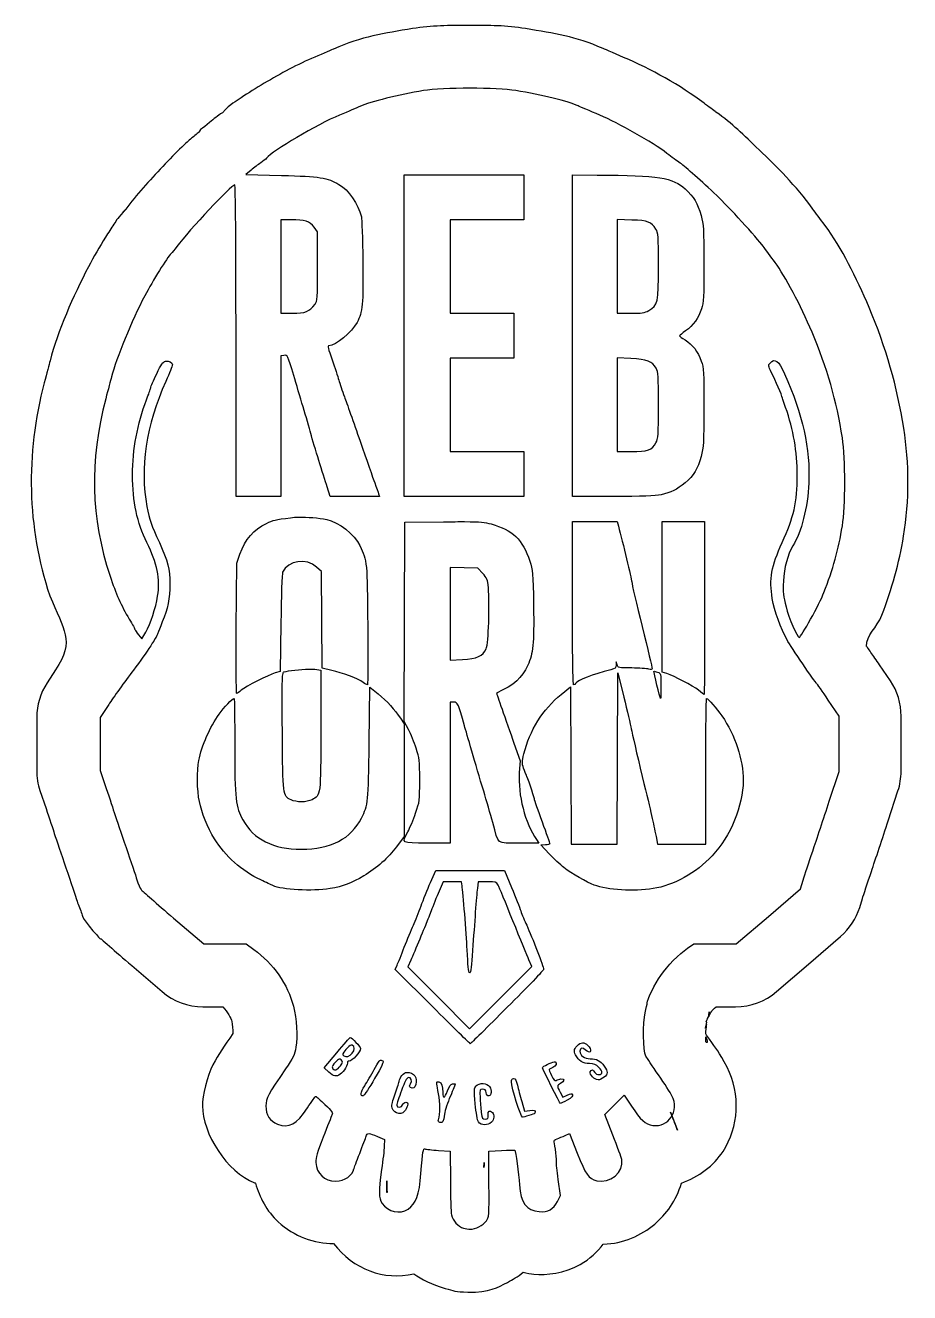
# Model space of a CAD drawing. Extents: x 17 to 183, y 228 to 282.
# Drawn here: x 148.4 to 183.3, y 228.4 to 278.4 of the extents above; entities that cross this region are included whole.
import ezdxf

# ---------------------------------------------------------------- set-up
doc = ezdxf.new("R2010")
doc.units = 0
doc.layers.add('Layer_1', color=7, linetype='CONTINUOUS')

msp = doc.modelspace()

# ---------------------------------------------------------------- linework, layer by layer
at = {"layer": 'Layer_1', "color": 7}
for points in [[(165.951628, 278.425699), (165.951075, 278.425699), (165.951075, 278.425699)], [(165.980291, 275.946884), (165.980291, 275.946884)], [(155.698472, 274.594201), (155.518776, 274.440412)], [(157.338889, 272.710699), (157.137145, 272.538168), (158.543845, 272.503442)], [(163.38572, 272.523285), (165.747677, 272.523285), (168.109084, 272.523285), (168.109084, 271.637482), (168.109084, 270.752231), (166.657734, 270.752231), (165.206384, 270.752231), (165.206384, 268.906762), (165.206384, 267.061844), (166.460952, 267.061844), (167.715517, 267.061844), (167.715517, 266.176592), (167.715517, 265.29079), (166.460952, 265.29079), (165.206384, 265.29079), (165.206384, 263.445872), (165.206384, 261.600954), (166.657734, 261.600954), (168.109084, 261.600954), (168.109084, 260.715152), (168.109084, 259.829349), (165.747677, 259.829349), (163.38572, 259.829349), (163.38572, 266.176592), (163.38572, 272.523285), (163.38572, 272.523285)], [(170.027865, 272.523285), (170.999658, 272.518876)], [(171.614812, 259.830453), (170.027865, 259.829349), (170.027865, 266.176592), (170.027865, 272.523285), (170.027865, 272.523285)], [(158.515183, 270.752231), (158.515183, 268.906762), (158.515183, 267.061844), (158.974897, 267.061844)], [(158.920877, 270.75168), (158.515183, 270.752231), (158.515183, 270.752231)], [(171.79892, 270.762153), (171.79892, 268.912274), (171.79892, 267.061844), (172.321471, 267.061844)], [(172.377145, 270.743963), (171.79892, 270.762153), (171.79892, 270.762153)], [(159.966533, 268.922747), (159.966533, 270.2848), (159.825972, 270.468355)], [(158.635347, 265.400481), (158.515183, 265.377881), (158.515183, 262.603616), (158.515183, 259.829349), (157.62938, 259.829349), (156.744128, 259.829349), (156.744128, 265.97981)], [(171.79892, 265.30457), (171.79892, 263.452487), (171.79892, 261.600954), (172.345175, 261.600954)], [(172.338007, 265.279216), (171.79892, 265.30457), (171.79892, 265.30457)], [(162.374241, 259.940144), (162.408416, 259.829349), (161.432765, 259.829349), (160.456564, 259.829349), (160.339154, 260.21079)], [(159.219635, 259.015756), (159.219635, 259.015756)], [(163.552739, 250.630118), (163.38517, 250.951476), (163.397847, 254.886049), (163.410525, 258.820625), (164.93188, 258.833853)], [(165.769727, 258.838264), (165.769727, 258.838264)], [(170.027865, 258.84543), (170.911464, 258.84543), (171.795612, 258.84543), (171.844118, 258.660772)], [(170.027865, 255.623025), (170.027865, 258.84543), (170.027865, 258.84543)], [(173.570525, 258.84543), (174.406718, 258.84543), (175.243465, 258.84543), (175.243465, 255.426242)], [(173.750221, 252.840491), (173.570525, 252.90002), (173.570525, 255.872726), (173.570525, 258.84543), (173.570525, 258.84543)], [(156.755702, 254.626427), (156.77224, 257.197297), (156.89902, 257.553933)], [(160.521605, 252.965617), (160.141818, 253.04885), (160.128037, 254.961016), (160.114257, 256.872631), (159.926294, 257.044609)], [(165.206384, 257.033585), (165.206384, 255.202449), (165.206384, 253.371312), (165.692006, 253.394463)], [(166.484102, 256.798215), (166.296137, 257.000512), (165.750985, 257.017047), (165.206384, 257.033585), (165.206384, 257.033585)], [(158.515183, 254.837544), (158.490378, 252.920967), (158.293593, 252.864192)], [(152.893889, 254.375075), (153.029488, 254.213017), (153.178868, 254.475396)], [(171.793408, 253.189961), (171.759784, 253.310676), (171.754823, 253.177284)], [(182.580139, 252.558269), (182.154048, 253.187204), (182.153498, 253.187204)], [(149.618567, 252.98546), (149.283428, 252.476137)], [(159.60769, 253.019084), (159.60769, 253.019084)], [(159.855738, 253.013573), (160.089452, 252.981602), (160.089452, 250.636731)], [(169.585239, 252.018629), (169.954002, 252.316836), (169.96668, 249.209635), (169.979357, 246.102436), (170.888863, 246.102436), (171.798369, 246.102436), (171.811047, 249.485242), (171.823724, 252.8675), (171.823724, 252.8675)], [(171.823724, 252.8675), (172.057991, 251.908385)], [(173.247513, 252.929786), (173.247513, 252.929786)], [(162.003272, 250.102603), (162.033037, 252.306363), (162.033037, 252.306363)], [(162.033037, 252.306363), (162.353295, 252.04233)], [(173.520916, 252.352114), (173.521466, 252.352114)], [(165.346944, 251.711602), (165.206384, 251.711602), (165.206384, 248.931824), (165.206384, 246.152045), (164.296327, 246.152045)], [(180.169123, 247.800177), (180.554974, 248.980882), (180.556075, 250.07339), (180.557178, 251.166451), (180.130537, 251.795386)], [(151.716492, 251.620651), (151.380802, 251.11188), (151.380802, 250.062917), (151.380802, 249.013953), (151.618927, 248.308398)], [(183.005676, 248.978675), (183.00678, 250.071736), (183.007881, 251.164797)], [(148.873876, 251.11188), (148.873876, 250.062917), (148.873876, 249.013953)], [(163.237994, 251.081011), (163.38572, 250.85832), (163.38572, 248.630859), (163.38572, 246.403951), (163.083105, 246.002114)], [(167.718272, 250.099848), (167.963562, 249.398701), (167.931042, 248.938989)], [(173.327438, 246.410013), (173.38697, 246.102436), (174.33947, 246.102436), (175.29252, 246.102436), (175.29252, 248.980882)], [(149.003964, 248.22241), (149.241535, 247.516855)], [(182.496906, 247.030682), (182.882757, 248.211384)], [(168.610689, 246.287091), (168.706049, 246.151492), (167.923326, 246.151492)], [(169.107886, 245.729812), (168.785424, 246.078182), (168.96402, 246.093063)], [(164.421453, 244.5899), (164.634774, 245.069457), (164.634774, 245.069457)], [(164.634774, 245.069457), (165.990764, 245.068354), (167.346754, 245.067253), (167.624015, 244.391464)], [(165.670507, 244.466427), (165.644601, 244.626281), (165.283004, 244.626281), (164.920854, 244.626281), (164.688243, 244.07286)], [(166.302202, 244.626831), (166.273536, 244.368313)], [(166.663246, 244.626831), (166.302202, 244.626831), (166.302202, 244.626831)], [(174.573737, 241.998637), (174.823436, 242.166757), (175.660733, 242.166757), (176.49803, 242.166757), (177.763619, 243.253755), (179.02866, 244.340751), (179.137248, 244.692978)], [(181.369671, 243.611492), (181.478259, 243.962618), (181.478259, 243.963169)], [(154.27303, 243.192569), (155.467513, 242.166757), (156.308668, 242.166757), (157.149823, 242.166757), (157.450784, 241.949578)], [(178.08553, 240.286564), (179.350568, 241.37356), (179.351119, 241.37411), (180.61616, 242.461106)], [(152.629856, 241.312374), (153.824342, 240.286564)], [(164.501381, 239.697865), (163.034596, 241.165201), (163.106806, 241.333871)], [(163.648099, 241.530656), (163.526831, 241.263868), (164.747773, 240.042374), (165.968164, 238.820882), (167.196824, 240.048989), (168.425481, 241.277647), (168.311381, 241.537271)], [(155.439401, 239.687942), (156.228742, 239.687942)], [(175.699318, 239.687942), (176.470468, 239.687942)], [(161.249761, 238.476371), (161.249761, 238.476371)], [(161.288346, 238.169897), (161.288346, 238.169897)], [(170.477104, 238.259743), (170.477104, 238.259743)], [(175.29142, 238.498971), (175.29142, 238.498971)], [(160.403647, 237.113215), (160.227258, 237.274722), (160.728313, 237.875548)], [(160.8132, 237.624192), (160.8132, 237.624192)], [(162.471255, 237.580095), (162.471255, 237.580095)], [(169.305221, 237.517258), (169.305221, 237.517258)], [(163.485491, 237.098884), (163.485491, 237.098884)], [(164.695409, 236.732325), (164.695409, 236.732325)], [(166.499534, 236.660118), (166.499534, 236.660118)], [(167.706147, 236.853043), (167.706147, 236.853043)], [(169.546103, 236.314506), (169.654691, 236.12599), (169.819506, 236.204812)], [(171.626389, 234.616762), (171.301723, 235.441381), (171.688675, 235.819514), (172.075077, 236.1982), (172.362261, 235.761636)], [(168.025298, 235.951806), (168.133889, 235.567058), (168.342798, 235.597924)], [(173.905113, 235.525165), (174.182374, 234.820159), (174.175208, 234.812994)], [(173.905113, 235.525165), (173.905113, 235.525165)], [(169.737374, 234.606842), (169.913763, 234.682909), (170.220239, 233.904591)], [(162.327937, 234.567153), (162.60079, 234.446438), (162.594174, 234.186263)], [(164.740607, 234.01759), (165.206384, 233.984519), (165.207487, 232.82366)], [(166.733251, 232.687508), (166.72884, 233.984519), (167.229344, 234.01704)], [(166.545285, 233.537482), (166.545285, 233.537482)], [(162.700561, 232.35623), (162.700561, 232.821453), (162.700561, 232.821453)], [(169.433105, 232.003452), (169.551615, 232.23937), (169.468933, 232.870512)]]:
    msp.add_lwpolyline(points, dxfattribs=at)
for points in [[(163.718655, 278.300022), (162.595298, 278.115473), (161.703583, 277.988445), (160.598225, 277.493594)], [(165.951075, 278.425699), (165.155265, 278.42544), (164.470413, 278.423519), (163.718655, 278.300022)], [(168.177986, 278.298368), (167.410923, 278.429212), (166.747819, 278.425938), (165.951628, 278.425699)], [(171.241641, 277.511232), (170.132011, 278.012473), (169.328575, 278.102099), (168.177986, 278.298368)], [(159.852431, 277.176645), (159.184461, 276.897296), (158.505381, 276.525064), (157.856479, 276.141463)], [(160.598225, 277.493594), (160.58276, 277.486671), (160.175059, 277.31157), (159.852431, 277.176645)], [(172.050273, 277.165621), (171.66362, 277.329594), (171.184635, 277.536983), (171.241641, 277.511232)], [(175.225826, 275.354327), (174.286717, 276.062523), (173.125742, 276.709534), (172.050273, 277.165621)], [(157.856479, 276.141463), (157.532028, 275.949662), (157.228001, 275.760407), (156.950283, 275.570404)], [(164.148603, 275.853728), (163.181908, 275.694916), (162.046813, 275.413215), (161.63947, 275.230855)], [(165.980291, 275.946884), (165.254274, 275.946665), (164.524571, 275.915494), (164.148603, 275.853728)], [(167.78938, 275.854831), (167.428587, 275.916372), (166.70631, 275.947103), (165.980291, 275.946884)], [(170.249452, 275.251801), (169.878615, 275.419316), (168.818552, 275.679274), (167.78938, 275.854831)], [(156.950283, 275.570404), (156.715147, 275.409532), (156.55894, 275.366794), (156.205039, 274.979501)], [(161.63947, 275.230855), (161.531229, 275.182397), (161.16985, 275.028894), (160.836901, 274.889653)], [(171.110453, 274.882487), (170.718076, 275.048886), (170.330633, 275.21513), (170.249452, 275.251801)], [(175.696011, 275.007613), (175.627146, 275.056849), (175.381714, 275.236771), (175.225826, 275.354327)], [(156.205039, 274.979501), (156.019788, 274.850395), (155.871099, 274.741966), (155.698472, 274.594201)], [(160.836901, 274.889653), (159.927513, 274.509343), (158.199088, 273.487095), (157.949084, 273.181988)], [(173.761245, 273.374913), (173.189677, 273.805942), (171.843226, 274.571732), (171.110453, 274.882487)], [(177.404779, 273.511615), (176.767199, 274.11549), (176.347628, 274.541722), (175.696011, 275.007613)], [(155.264666, 274.203941), (155.242455, 274.183641), (155.202151, 274.147934), (155.124105, 274.076059)], [(155.518776, 274.440412), (155.356831, 274.354953), (155.309333, 274.266414), (155.264666, 274.203941)], [(154.949923, 273.942665), (154.814072, 273.827494), (154.712585, 273.730655), (154.598799, 273.620204)], [(155.124105, 274.076059), (155.063673, 274.03015), (154.991915, 273.978265), (154.949923, 273.942665)], [(154.598799, 273.620204), (154.371221, 273.399303), (154.118798, 273.138912), (153.853004, 272.85622)], [(157.949084, 273.181988), (157.922025, 273.148963), (157.819245, 273.068528), (157.720329, 273.002843)], [(174.282145, 272.990716), (174.168602, 273.071897), (173.933996, 273.244639), (173.761245, 273.374913)], [(179.525854, 271.177218), (178.847784, 272.101265), (178.087692, 272.8648), (177.404779, 273.511615)], [(153.853004, 272.85622), (153.321419, 272.290835), (152.804447, 271.730347), (152.392284, 271.177218)], [(157.720329, 273.002843), (157.621413, 272.937157), (157.449726, 272.80557), (157.338889, 272.710699)], [(175.728534, 271.711345), (175.133025, 272.275374), (174.502391, 272.833246), (174.282145, 272.990716)], [(158.543845, 272.503442), (160.056505, 272.46574), (160.341423, 272.421104), (160.807135, 272.152318)], [(160.807135, 272.152318), (161.184884, 271.934301), (161.575394, 271.37298), (161.695144, 270.875152)], [(170.999658, 272.518876), (173.453702, 272.507889), (173.988058, 272.423529), (174.484439, 271.969865)], [(156.696173, 272.129718), (156.568659, 272.129718), (154.895144, 270.349754), (154.408076, 269.696102)], [(156.744128, 265.97981), (156.744128, 269.908985), (156.72658, 272.129718), (156.696173, 272.129718)], [(174.484439, 271.969865), (174.822127, 271.661238), (174.96884, 271.413408), (175.106762, 270.918698)], [(177.555813, 269.710434), (177.314908, 270.038729), (176.165067, 271.297888), (175.728534, 271.711345)], [(152.40055, 271.172808), (152.046773, 270.819032), (152.036503, 270.743075), (151.925404, 270.581354)], [(152.392284, 271.177218), (152.367646, 271.144137), (152.152584, 270.924829), (152.40055, 271.172808)], [(179.993838, 270.54332), (179.829437, 270.765462), (179.614209, 271.056811), (179.525854, 271.177218)], [(159.825972, 270.468355), (159.654172, 270.692934), (159.467161, 270.751341), (158.920877, 270.75168)], [(161.695144, 270.875152), (161.714671, 270.793971), (161.739512, 270.007809), (161.750265, 269.128351)], [(173.32358, 270.38457), (173.143489, 270.675966), (173.018202, 270.723428), (172.377145, 270.743963)], [(175.106762, 270.918698), (175.207202, 270.558464), (175.215313, 270.422604), (175.217006, 269.030234)], [(151.925404, 270.581354), (151.814299, 270.419633), (151.703992, 270.248124), (151.589161, 270.063763)], [(173.422798, 268.935977), (173.422798, 270.141515), (173.416519, 270.234196), (173.32358, 270.38457)], [(181.743395, 267.285088), (181.230786, 268.493179), (180.677862, 269.619047), (179.993838, 270.54332)], [(151.589161, 270.063763), (151.3595, 269.695042), (151.121387, 269.289235), (150.918333, 268.901801)], [(154.408076, 269.696102), (154.328139, 269.588822), (154.226122, 269.464539), (154.181528, 269.419944)], [(178.029306, 269.068268), (177.863438, 269.292393), (177.650524, 269.581365), (177.555813, 269.710434)], [(154.181528, 269.419944), (154.022812, 269.261228), (153.459225, 268.356268), (153.141937, 267.750864)], [(150.918333, 268.901801), (150.303834, 267.7293), (149.712104, 266.368133), (149.400839, 265.182752)], [(159.863454, 267.422341), (159.96206, 267.555465), (159.966533, 267.618217), (159.966533, 268.922747)], [(161.750265, 269.128351), (161.771508, 267.39203), (161.745586, 267.118641), (161.523714, 266.700797)], [(173.039704, 267.172089), (173.403014, 267.376274), (173.422798, 267.466729), (173.422798, 268.935977)], [(175.217006, 269.030234), (175.218663, 267.686447), (175.209019, 267.498727), (175.124951, 267.234375)], [(179.490026, 266.316049), (179.040993, 267.374309), (178.426793, 268.531172), (178.029306, 269.068268)], [(153.141937, 267.750864), (152.630497, 266.77501), (152.02119, 265.293248), (151.826736, 264.552714)], [(158.974897, 267.061844), (159.478918, 267.061844), (159.646964, 267.130071), (159.863454, 267.422341)], [(172.321471, 267.061844), (172.771316, 267.061844), (172.870625, 267.077062), (173.039704, 267.172089)], [(175.124951, 267.234375), (175.009802, 266.872295), (174.800627, 266.583808), (174.495466, 266.366211)], [(183.109856, 262.522034), (182.855322, 264.163408), (182.406341, 265.722686), (181.743395, 267.285088)], [(161.523714, 266.700797), (161.322712, 266.322247), (160.669997, 265.782474), (160.413017, 265.782474)], [(174.261749, 266.168876), (174.260482, 266.15115), (174.356959, 266.07944), (174.476173, 266.009576)], [(174.495466, 266.366211), (174.368198, 266.275463), (174.262878, 266.1866), (174.261749, 266.168876)], [(180.688369, 262.141698), (180.46391, 263.589134), (180.081044, 264.923164), (179.490026, 266.316049)], [(160.413017, 265.782474), (160.354538, 265.782474), (160.380276, 265.667147), (160.535386, 265.229053)], [(174.476173, 266.009576), (174.763735, 265.841052), (174.985587, 265.551123), (175.113377, 265.177791)], [(149.400839, 265.182752), (149.369252, 265.062463), (149.267333, 264.673722), (149.174841, 264.321754)], [(153.613225, 264.675082), (153.78995, 265.048152), (153.857909, 265.145437), (153.960491, 265.171175)], [(153.960491, 265.171175), (154.093802, 265.204633), (154.234444, 265.128165), (154.234444, 265.022348)], [(159.02671, 264.601769), (158.787442, 265.408335), (158.778225, 265.4278), (158.635347, 265.400481)], [(160.535386, 265.229053), (160.643172, 264.924626), (160.762414, 264.564192), (160.800519, 264.428138)], [(173.3324, 264.895568), (173.189556, 265.161918), (172.961822, 265.249647), (172.338007, 265.279216)], [(175.113377, 265.177791), (175.211263, 264.89186), (175.217582, 264.775322), (175.216453, 263.347204)], [(177.830869, 265.098966), (178.019882, 265.307825), (178.177074, 265.191699), (178.406888, 264.674532)], [(153.376201, 264.122215), (153.385526, 264.170627), (153.492242, 264.419682), (153.613225, 264.675082)], [(154.234444, 265.022348), (154.234444, 264.989715), (154.116467, 264.699478), (153.972065, 264.376875)], [(173.422798, 263.432091), (173.422798, 264.59527), (173.413835, 264.743727), (173.3324, 264.895568)], [(177.891502, 264.717526), (177.753459, 264.991281), (177.750388, 265.010038), (177.830869, 265.098966)], [(178.322001, 263.718724), (178.291487, 263.842118), (178.048542, 264.406099), (177.891502, 264.717526)], [(178.406888, 264.674532), (179.119507, 263.070861), (179.420853, 261.707851), (179.361042, 260.359619)], [(149.174841, 264.321754), (148.425687, 261.470963), (148.488047, 258.640734), (149.389262, 255.912966)], [(151.826736, 264.552714), (151.79476, 264.43094), (151.693183, 264.0435), (151.600738, 263.691716)], [(153.972065, 264.376875), (153.196375, 262.643943), (152.937012, 260.926974), (153.22627, 259.43964)], [(159.392716, 263.372009), (159.283936, 263.737323), (159.119025, 264.29058), (159.02671, 264.601769)], [(160.800519, 264.428138), (160.838625, 264.292084), (160.939836, 263.993185), (161.025417, 263.763925)], [(151.600738, 263.691716), (150.953749, 261.229702), (151.007877, 259.000158), (151.771062, 256.690177)], [(152.660175, 260.68704), (152.66046, 261.697491), (152.846936, 262.702055), (153.208081, 263.641553)], [(153.208081, 263.641553), (153.291119, 263.857575), (153.366888, 264.073802), (153.376201, 264.122215)], [(161.025417, 263.763925), (161.110995, 263.534665), (161.387928, 262.749404), (161.641124, 262.018776)], [(178.44437, 263.349408), (178.387437, 263.510732), (178.332415, 263.67667), (178.322001, 263.718724)], [(159.698642, 262.314228), (159.639051, 262.530713), (159.501496, 263.006695), (159.392716, 263.372009)], [(173.326888, 261.949874), (173.41482, 262.122233), (173.422798, 262.245982), (173.422798, 263.432091)], [(175.216453, 263.347204), (175.215381, 261.943312), (175.207272, 261.789264), (175.108966, 261.410784)], [(178.902981, 260.666093), (178.904463, 261.610112), (178.759945, 262.455227), (178.44437, 263.349408)], [(160.014488, 261.256445), (159.900425, 261.62176), (159.758233, 262.097747), (159.698642, 262.314228)], [(180.687266, 258.673452), (180.813778, 259.426881), (180.814559, 261.327944), (180.688369, 262.141698)], [(183.103794, 258.262796), (183.343245, 259.687561), (183.325767, 261.129685), (183.109856, 262.522034)], [(161.641124, 262.018776), (161.894322, 261.28815), (162.155409, 260.546535), (162.221003, 260.370643)], [(172.345175, 261.600954), (172.996897, 261.600954), (173.182376, 261.666605), (173.326888, 261.949874)], [(160.339154, 260.21079), (160.274593, 260.420506), (160.128551, 260.891131), (160.014488, 261.256445)], [(175.108966, 261.410784), (174.983346, 260.927126), (174.818161, 260.654773), (174.480581, 260.372847)], [(153.22627, 258.009236), (152.832805, 258.797754), (152.659915, 259.615055), (152.660175, 260.68704)], [(178.310977, 258.015851), (178.764348, 258.994485), (178.901288, 259.60798), (178.902981, 260.666093)], [(162.221003, 260.370643), (162.286597, 260.194751), (162.355445, 260.001031), (162.374241, 259.940144)], [(174.480581, 260.372847), (174.152433, 260.098798), (173.920331, 259.983592), (173.528081, 259.900455)], [(179.361042, 260.359619), (179.319414, 259.421332), (179.064869, 258.41736), (178.731553, 257.878048)], [(173.528081, 259.900455), (173.2862, 259.849195), (172.788919, 259.831017), (171.614812, 259.830453)], [(153.22627, 259.43964), (153.330317, 258.904631), (153.402163, 258.696605), (153.719059, 258.009236)], [(156.89902, 257.553933), (157.109383, 258.145744), (157.435254, 258.524043), (157.947981, 258.771566)], [(157.947981, 258.771566), (158.216552, 258.901222), (158.284932, 258.917241), (158.902135, 258.99481)], [(158.902135, 258.99481), (158.995638, 259.006561), (159.103351, 259.013436), (159.219635, 259.015756)], [(159.219635, 259.015756), (159.568492, 259.022716), (159.99221, 258.988711), (160.325923, 258.922047)], [(160.325923, 258.922047), (160.791632, 258.829021), (161.428644, 258.327707), (161.634509, 257.891826)], [(164.93188, 258.833853), (165.282022, 258.836853), (165.553517, 258.838662), (165.769727, 258.838264)], [(165.769727, 258.838264), (166.418356, 258.83707), (166.565428, 258.815791), (166.817034, 258.746762)], [(166.817034, 258.746762), (167.663859, 258.514439), (168.063274, 258.132203), (168.344452, 257.283284)], [(171.844118, 258.660772), (172.013186, 258.022949), (172.356571, 256.582775), (172.368876, 256.459218)], [(179.958007, 256.035885), (180.31272, 256.955737), (180.531976, 257.749456), (180.687266, 258.673452)], [(182.242796, 255.14402), (182.646168, 256.190051), (182.923654, 257.190924), (183.103794, 258.262796)], [(153.649053, 255.899735), (153.754506, 256.576473), (153.628993, 257.202168), (153.22627, 258.009236)], [(153.719059, 258.009236), (154.051649, 257.28782), (154.136355, 256.954701), (154.135226, 256.378189)], [(161.634509, 257.891826), (161.921715, 257.283742), (161.925401, 257.242069), (161.945947, 254.725095)], [(177.920165, 255.805478), (177.789902, 256.558354), (177.885101, 257.096566), (178.310977, 258.015851)], [(178.731553, 257.878048), (178.520412, 257.536412), (178.382174, 257.020233), (178.358382, 256.484023)], [(159.926294, 257.044609), (159.52312, 257.413809), (158.806566, 257.308786), (158.584635, 256.847827)], [(168.344452, 257.283284), (168.465274, 256.918521), (168.471393, 256.842933), (168.491628, 255.51223)], [(151.771062, 256.690177), (152.001037, 255.994099), (152.204784, 255.537531), (152.529534, 254.991332)], [(158.584635, 256.847827), (158.559909, 256.796474), (158.528701, 255.891726), (158.515183, 254.837544)], [(166.707343, 256.224401), (166.675339, 256.565918), (166.657014, 256.612736), (166.484102, 256.798215)], [(154.135226, 256.378189), (154.134185, 255.817521), (154.048119, 255.388938), (153.833711, 254.878333)], [(166.62356, 253.822204), (166.712852, 254.025969), (166.767211, 255.585512), (166.707343, 256.224401)], [(172.368876, 256.459218), (172.376965, 256.378037), (172.56193, 255.586505), (172.780082, 254.700291)], [(178.358382, 256.484023), (178.338748, 256.041684), (178.353469, 255.896571), (178.461458, 255.475298)], [(149.389262, 255.912966), (149.951846, 254.561488), (150.385729, 254.141333), (149.618567, 252.98546)], [(153.178868, 254.475396), (153.369978, 254.809835), (153.576641, 255.435036), (153.649053, 255.899735)], [(178.501147, 254.172778), (178.255416, 254.612779), (178.0046, 255.317465), (177.920165, 255.805478)], [(178.980152, 254.269792), (179.053394, 254.269792), (179.789825, 255.599758), (179.958007, 256.035885)], [(168.491628, 255.51223), (168.514988, 253.975535), (168.483345, 253.652699), (168.261219, 253.168465)], [(170.074167, 252.400069), (170.045705, 252.400069), (170.027865, 253.642152), (170.027865, 255.623025)], [(175.243465, 255.426242), (175.243465, 253.545553), (175.237558, 252.007845), (175.230784, 252.009257)], [(178.461458, 255.475298), (178.572758, 255.041119), (178.904606, 254.269792), (178.980152, 254.269792)], [(181.643074, 253.91591), (181.630571, 254.371349), (182.047924, 254.638687), (182.242796, 255.14402)], [(152.529534, 254.991332), (152.655555, 254.779381), (152.75884, 254.590385), (152.75884, 254.571307)], [(153.833711, 254.878333), (153.744368, 254.665572), (153.670308, 254.480095), (153.668897, 254.466577)], [(161.945947, 254.725095), (161.956389, 253.446496), (161.950496, 252.400069), (161.932716, 252.400069)], [(172.780082, 254.700291), (172.998237, 253.814079), (173.176957, 253.064522), (173.176957, 253.034519)], [(153.668897, 254.466577), (153.656431, 254.341033), (153.224024, 253.68155), (152.695453, 252.981602)], [(152.75884, 254.571307), (152.75884, 254.552226), (152.819473, 254.464076), (152.893889, 254.375075)], [(156.771137, 252.055561), (156.753441, 252.055561), (156.746615, 253.212531), (156.755702, 254.626427)], [(179.668619, 252.449678), (179.605841, 252.493722), (178.655686, 253.896059), (178.501147, 254.172778)], [(165.692006, 253.394463), (166.260673, 253.421847), (166.495298, 253.529492), (166.62356, 253.822204)], [(181.646932, 253.908745), (181.646085, 253.910438), (181.643158, 253.913145), (181.643074, 253.91591)], [(181.679452, 253.866301), (181.670731, 253.87807), (181.656428, 253.896115), (181.646932, 253.908745)], [(181.815605, 253.677235), (181.767251, 253.745713), (181.725229, 253.80452), (181.679452, 253.866301)], [(182.153498, 253.187204), (182.028691, 253.371247), (181.912271, 253.540338), (181.815605, 253.677235)], [(168.261219, 253.168465), (168.023819, 252.650931), (167.748244, 252.404478), (167.035869, 252.0732)], [(171.754823, 253.177284), (171.750617, 253.062939), (171.720177, 253.035947), (171.540952, 252.989869)], [(172.366672, 253.061528), (171.838978, 253.069173), (171.82629, 253.072125), (171.793408, 253.189961)], [(152.695453, 252.981602), (152.341622, 252.513057), (151.901037, 251.900598), (151.716492, 251.620651)], [(158.293593, 252.864192), (158.018726, 252.78462), (157.134834, 252.334845), (156.953591, 252.182341)], [(158.574715, 250.563421), (158.56138, 252.756172), (158.565514, 252.885816), (158.648575, 252.911047)], [(158.648575, 252.911047), (158.81024, 252.960134), (159.288844, 253.009729), (159.60769, 253.019084)], [(159.60769, 253.019084), (159.713972, 253.022203), (159.802697, 253.020865), (159.855738, 253.013573)], [(161.770108, 252.491021), (161.559514, 252.637077), (160.931437, 252.875659), (160.521605, 252.965617)], [(171.540952, 252.989869), (170.831078, 252.80737), (170.22859, 252.575389), (170.154645, 252.455743)], [(173.041358, 253.01688), (172.966942, 253.037183), (172.663443, 253.057238), (172.366672, 253.061528)], [(173.176957, 253.034519), (173.176957, 252.998874), (173.129809, 252.99275), (173.041358, 253.01688)], [(173.507135, 251.858776), (173.486422, 251.858776), (173.230834, 252.913107), (173.247513, 252.929786)], [(173.247513, 252.929786), (173.255288, 252.937559), (173.319979, 252.922212), (173.391381, 252.895062)], [(173.391381, 252.895062), (173.519795, 252.846249), (173.520916, 252.839862), (173.520916, 252.352114)], [(175.000928, 252.182891), (174.771516, 252.363242), (174.05523, 252.739828), (173.750221, 252.840491)], [(149.283428, 252.476137), (149.016435, 252.071173), (148.873899, 251.596938), (148.873876, 251.11188)], [(156.953591, 252.182341), (156.870976, 252.11286), (156.788835, 252.055561), (156.771137, 252.055561)], [(161.932716, 252.400069), (161.914922, 252.400069), (161.841936, 252.441206), (161.770108, 252.491021)], [(170.154645, 252.455743), (170.135841, 252.42532), (170.099623, 252.400069), (170.074167, 252.400069)], [(173.521466, 252.352114), (173.521466, 252.080842), (173.514896, 251.858776), (173.507135, 251.858776)], [(175.230784, 252.009257), (175.224019, 252.010648), (175.120785, 252.088668), (175.000928, 252.182891)], [(180.130537, 251.795386), (179.895873, 252.14143), (179.687895, 252.43616), (179.668619, 252.449678)], [(183.007881, 251.164797), (183.008445, 251.661703), (182.859053, 252.147026), (182.580139, 252.558269)], [(156.079912, 251.244172), (156.269552, 251.510875), (156.602828, 251.858776), (156.668611, 251.858776)], [(156.668611, 251.858776), (156.682863, 251.858776), (156.694519, 251.016831), (156.694519, 249.9874)], [(162.353295, 252.04233), (162.711807, 251.74653), (163.017367, 251.414098), (163.237994, 251.081011)], [(165.76642, 250.776741), (165.525326, 251.649254), (165.497109, 251.711602), (165.346944, 251.711602)], [(167.035869, 252.0732), (167.027437, 252.06928), (167.122548, 251.781653), (167.246983, 251.433789)], [(168.109084, 249.669349), (168.335094, 250.599102), (168.857089, 251.429939), (169.585239, 252.018629)], [(172.057991, 251.908385), (172.186806, 251.380708), (172.317788, 250.816182), (172.349033, 250.653819)], [(175.29252, 248.980882), (175.29252, 250.563909), (175.307464, 251.858776), (175.326147, 251.858776)], [(175.326147, 251.858776), (175.381449, 251.858776), (175.729827, 251.461669), (175.929727, 251.170309)], [(155.272382, 249.408624), (155.394869, 250.003108), (155.715157, 250.731191), (156.079912, 251.244172)], [(167.246983, 251.433789), (167.37142, 251.085927), (167.583437, 250.485595), (167.718272, 250.099848)], [(175.929727, 251.170309), (176.455682, 250.403717), (176.768675, 249.450819), (176.768675, 248.614874)], [(160.089452, 250.636731), (160.089367, 248.011999), (160.092037, 248.034758), (159.744943, 247.861363)], [(163.859766, 249.890936), (163.783165, 250.12095), (163.644871, 250.453529), (163.552739, 250.630118)], [(166.524892, 248.193745), (166.206018, 249.262831), (165.845467, 250.490672), (165.76642, 250.776741)], [(172.349033, 250.653819), (172.380278, 250.49146), (172.576679, 249.650026), (172.785594, 248.784097)], [(158.918673, 247.857505), (158.58621, 248.021355), (158.590406, 247.986046), (158.574715, 250.563421)], [(156.694519, 249.9874), (156.694519, 247.874743), (156.727471, 247.576223), (157.014774, 247.062101)], [(161.698452, 247.139269), (161.965028, 247.67447), (161.97144, 247.736378), (162.003272, 250.102603)], [(163.998673, 248.636371), (163.998673, 249.423311), (163.990802, 249.497468), (163.859766, 249.890936)], [(168.098611, 249.103801), (168.032314, 249.303567), (168.033545, 249.3586), (168.109084, 249.669349)], [(155.296085, 247.785846), (155.206203, 248.224484), (155.194562, 249.030926), (155.272382, 249.408624)], [(148.873876, 249.013953), (148.873873, 248.744739), (148.917985, 248.477525), (149.003964, 248.22241)], [(163.837166, 247.332747), (163.995639, 247.790074), (163.99867, 247.817994), (163.998673, 248.636371)], [(167.931042, 248.938989), (167.868555, 248.050015), (168.154234, 246.93496), (168.610689, 246.287091)], [(168.207752, 248.833156), (168.18814, 248.860215), (168.139014, 248.982028), (168.098611, 249.103801)], [(168.524149, 247.894987), (168.492955, 248.049021), (168.246493, 248.779709), (168.207752, 248.833156)], [(172.785594, 248.784097), (173.162053, 247.22373), (173.211978, 247.005265), (173.327438, 246.410013)], [(182.882757, 248.211384), (182.963718, 248.459178), (183.005422, 248.717987), (183.005676, 248.978675)], [(151.618927, 248.308398), (151.749698, 247.920494), (151.902324, 247.45903), (151.958477, 247.283138)], [(166.879324, 246.963434), (166.789337, 247.288156), (166.629819, 247.84196), (166.524892, 248.193745)], [(176.768675, 248.614874), (176.768675, 247.631019), (176.267686, 246.414043), (175.549938, 245.653194)], [(155.8925, 246.324023), (155.62768, 246.759398), (155.384215, 247.355785), (155.296085, 247.785846)], [(159.744943, 247.861363), (159.529331, 247.753659), (159.133139, 247.75181), (158.918673, 247.857505)], [(168.842752, 246.976661), (168.678053, 247.42958), (168.534704, 247.842869), (168.524149, 247.894987)], [(179.51428, 245.831787), (179.662012, 246.26475), (179.956937, 247.15073), (180.169123, 247.800177)], [(149.241535, 247.516855), (149.369137, 247.138347), (149.527452, 246.659644), (149.568958, 246.529627)], [(151.958477, 247.283138), (152.014631, 247.107248), (152.214162, 246.520717), (152.401654, 245.979514)], [(159.320507, 245.905651), (160.488303, 245.905651), (161.291659, 246.322563), (161.698452, 247.139269)], [(163.530689, 246.597978), (163.610174, 246.74485), (163.748082, 247.075676), (163.837166, 247.332747)], [(157.014774, 247.062101), (157.444265, 246.293537), (158.217229, 245.905651), (159.320507, 245.905651)], [(167.923326, 246.151492), (167.008364, 246.151494), (167.13049, 246.057069), (166.879324, 246.963434)], [(169.142063, 246.130548), (169.142063, 246.142788), (169.007454, 246.523748), (168.842752, 246.976661)], [(181.83269, 245.031975), (181.98901, 245.490104), (182.28111, 246.370177), (182.496906, 247.030682)], [(149.568958, 246.529627), (149.656394, 246.255761), (149.83992, 245.719881), (150.030877, 245.168675)], [(157.720329, 244.695733), (156.979722, 245.041286), (156.309274, 245.638829), (155.8925, 246.324023)], [(164.296327, 246.152045), (163.249678, 246.152045), (163.279672, 246.134155), (163.530689, 246.597978)], [(168.96402, 246.093063), (169.062225, 246.101462), (169.142063, 246.118299), (169.142063, 246.130548)], [(152.401654, 245.979514), (152.589145, 245.438308), (152.782013, 244.862504), (152.829949, 244.700144)], [(163.083105, 246.002114), (162.749653, 245.55959), (162.313761, 245.173753), (161.786646, 244.854483)], [(169.692726, 245.180252), (169.548864, 245.290951), (169.285477, 245.538302), (169.107886, 245.729812)], [(175.549938, 245.653194), (174.904871, 244.969393), (174.016789, 244.475368), (173.212235, 244.352878)], [(179.137248, 244.692978), (179.196929, 244.886535), (179.366548, 245.398822), (179.51428, 245.831787)], [(150.030877, 245.168675), (150.212281, 244.645037), (150.435999, 243.958004), (150.423894, 243.998997)], [(170.882798, 244.49454), (170.599021, 244.597819), (170.003574, 244.941063), (169.692726, 245.180252)], [(152.829949, 244.700144), (152.877887, 244.537782), (152.953082, 244.36288), (152.997518, 244.311535)], [(158.195478, 244.473043), (158.141357, 244.498883), (157.92728, 244.599173), (157.720329, 244.695733)], [(161.786646, 244.854483), (161.311364, 244.566608), (160.976146, 244.440872), (160.458215, 244.356186)], [(167.094298, 244.490682), (167.027228, 244.620377), (167.00767, 244.626831), (166.663246, 244.626831)], [(181.478259, 243.963169), (181.511171, 244.069871), (181.690699, 244.615833), (181.83269, 245.031975)], [(152.997518, 244.311535), (153.041957, 244.260191), (153.615974, 243.756845), (154.27303, 243.192569)], [(160.458215, 244.356186), (159.750701, 244.240503), (158.553173, 244.30227), (158.195478, 244.473043)], [(164.049383, 243.667166), (164.136239, 243.910706), (164.303933, 244.326061), (164.421453, 244.5899)], [(165.869496, 241.931939), (165.838121, 242.595373), (165.711127, 244.213387), (165.670507, 244.466427)], [(166.273536, 244.368313), (166.236788, 244.035579), (166.159299, 243.014321), (166.086674, 241.908238)], [(167.68079, 243.076263), (167.396922, 243.779482), (167.13296, 244.415921), (167.094298, 244.490682)], [(167.624015, 244.391464), (167.776491, 244.020008), (167.939974, 243.605684), (167.987816, 243.470381)], [(173.212235, 244.352878), (172.442782, 244.235731), (171.423894, 244.297611), (170.882798, 244.49454)], [(150.423894, 243.998997), (150.479709, 243.80995), (150.537195, 243.652222), (150.611307, 243.480854)], [(163.746214, 242.904285), (163.826382, 243.080177), (163.962523, 243.423622), (164.049383, 243.667166)], [(164.688243, 244.07286), (164.560239, 243.768433), (164.433919, 243.452897), (164.407675, 243.371716)], [(150.611307, 243.480854), (150.685418, 243.309486), (150.617146, 243.242308), (151.095273, 242.689861)], [(164.407675, 243.371716), (164.381423, 243.290537), (164.331086, 243.157994), (164.295777, 243.076813)], [(167.987816, 243.470381), (168.035659, 243.335083), (168.140806, 243.080174), (168.22098, 242.904285)], [(180.61616, 242.461106), (180.970685, 242.765768), (181.232006, 243.164776), (181.369671, 243.611492)], [(151.095273, 242.689861), (151.521716, 242.197141), (151.354274, 242.426903), (151.437577, 242.351965)], [(163.389028, 242.043284), (163.505027, 242.340947), (163.666051, 242.728393), (163.746214, 242.904285)], [(164.295777, 243.076813), (164.260465, 242.995632), (164.127482, 242.674734), (164.000327, 242.363542)], [(168.311381, 241.537271), (168.248607, 241.68027), (167.964654, 242.373044), (167.68079, 243.076263)], [(168.22098, 242.904285), (168.433843, 242.437278), (168.896219, 241.253042), (168.896219, 241.175121)], [(151.437577, 242.351965), (151.520881, 242.277029), (151.622133, 242.187415), (151.7424, 242.08187)], [(164.000327, 242.363542), (163.873169, 242.052349), (163.714777, 241.677479), (163.648099, 241.530656)], [(151.7424, 242.08187), (151.982924, 241.870779), (152.295389, 241.599611), (152.629856, 241.312374)], [(157.450784, 241.949578), (158.209609, 241.403357), (158.792689, 240.568126), (159.010175, 239.714951)], [(163.106806, 241.333871), (163.146288, 241.426581), (163.273029, 241.745622), (163.389028, 242.043284)], [(166.086674, 241.908238), (166.009379, 240.731024), (165.925847, 240.740273), (165.869496, 241.931939)], [(173.516507, 240.92928), (173.758902, 241.28622), (174.241706, 241.775035), (174.573737, 241.998637)], [(168.896219, 241.175121), (168.896219, 241.138328), (168.248677, 240.46054), (167.456996, 239.669203)], [(172.979622, 239.847243), (172.979622, 239.970252), (173.29082, 240.596938), (173.516507, 240.92928)], [(153.824342, 240.286564), (154.273868, 239.900543), (154.846875, 239.687954), (155.439401, 239.687942)], [(176.470468, 239.687942), (177.063152, 239.687965), (177.635961, 239.900346), (178.08553, 240.286564)], [(156.228742, 239.687942), (156.401355, 239.48275), (156.54491, 239.240231), (156.579866, 239.103105)], [(159.010175, 239.714951), (159.141722, 239.198891), (159.181515, 238.534193), (159.107739, 238.097135)], [(165.992968, 238.23053), (165.979438, 238.23053), (165.308088, 238.890823), (164.501381, 239.697865)], [(167.456996, 239.669203), (166.665315, 238.877863), (166.006486, 238.23053), (165.992968, 238.23053)], [(172.900797, 239.454228), (172.944364, 239.624276), (172.979622, 239.801308), (172.979622, 239.847243)], [(175.538915, 239.537461), (175.529573, 239.523689), (175.624092, 239.615372), (175.699318, 239.687942)], [(172.928909, 237.738295), (172.821306, 237.934741), (172.802731, 239.071439), (172.900797, 239.454228)], [(175.29197, 238.618035), (175.299421, 238.860566), (175.373549, 239.229097), (175.273781, 238.839622)], [(175.304097, 239.09759), (175.300259, 239.087994), (175.32453, 239.145043), (175.356464, 239.209488)], [(175.356464, 239.209488), (175.359822, 239.216233), (175.362221, 239.219493), (175.365833, 239.226577)], [(175.365833, 239.226577), (175.384488, 239.282468), (175.410526, 239.265873), (175.423158, 239.486199)], [(175.411584, 239.308706), (175.467535, 239.410058), (175.536894, 239.534484), (175.538915, 239.537461)], [(175.423158, 239.486199), (175.420026, 239.419224), (175.416213, 239.356193), (175.411584, 239.308706)], [(156.62231, 238.632917), (156.275557, 238.130578), (156.058935, 237.828549), (155.834072, 237.403156)], [(156.579866, 239.103105), (156.604674, 239.005738), (156.61325, 238.770706), (156.62231, 238.632917)], [(175.273781, 238.839622), (175.294891, 238.921986), (175.310981, 238.999444), (175.328351, 239.077747)], [(175.328351, 239.077747), (175.314918, 239.085564), (175.305141, 239.100158), (175.304097, 239.09759)], [(160.728313, 237.875548), (161.003937, 238.206061), (161.238613, 238.476371), (161.249761, 238.476371)], [(161.288346, 238.169897), (161.237495, 238.159348), (161.173499, 238.107264), (161.086602, 238.006736)], [(161.249761, 238.476371), (161.315411, 238.476371), (161.663724, 238.106747), (161.663724, 238.037052)], [(161.335201, 238.16714), (161.320782, 238.172671), (161.305296, 238.173411), (161.288346, 238.169897)], [(161.33079, 237.856255), (161.439276, 237.988428), (161.441127, 238.126491), (161.335201, 238.16714)], [(170.14858, 237.792312), (170.06723, 237.949628), (170.094693, 238.043696), (170.267644, 238.200214)], [(170.267644, 238.200214), (170.331215, 238.257745), (170.404118, 238.276653), (170.477104, 238.259743)], [(170.477104, 238.259743), (170.550089, 238.242832), (170.622996, 238.189935), (170.685466, 238.1032)], [(175.29142, 238.498971), (175.423489, 238.193652), (175.303823, 238.283469), (175.30134, 238.306047)], [(175.30134, 238.306047), (175.2988, 238.328032), (175.294665, 238.417748), (175.29142, 238.498971)], [(175.434735, 238.409123), (175.382239, 238.484818), (175.340896, 238.546365), (175.29197, 238.618035)], [(176.138637, 237.30063), (175.808256, 237.948234), (175.702115, 238.023576), (175.434735, 238.409123)], [(159.107739, 238.097135), (159.05458, 237.782211), (159.009063, 237.6859), (158.698737, 237.236137)], [(160.8132, 237.624192), (160.781537, 237.613025), (160.741131, 237.576381), (160.672639, 237.507886)], [(160.900291, 237.588364), (160.867516, 237.621139), (160.844859, 237.63536), (160.8132, 237.624192)], [(161.086602, 238.006736), (160.937349, 237.834075), (160.928761, 237.808723), (161.001716, 237.755381)], [(161.001716, 237.755381), (161.100826, 237.682909), (161.21785, 237.718655), (161.33079, 237.856255)], [(161.663724, 238.037052), (161.663724, 237.912889), (161.327214, 237.54151), (161.214483, 237.54151)], [(170.702551, 237.443395), (170.455435, 237.443395), (170.268042, 237.561296), (170.14858, 237.792312)], [(170.548763, 237.980278), (170.418102, 238.103028), (170.323315, 238.082899), (170.323315, 237.932323)], [(170.323315, 237.932323), (170.323315, 237.767482), (170.498812, 237.640499), (170.72901, 237.638524)], [(170.685466, 238.1032), (170.818257, 237.91883), (170.713995, 237.825053), (170.548763, 237.980278)], [(170.72901, 237.638524), (170.985713, 237.636384), (171.119933, 237.56514), (171.281327, 237.346381)], [(173.426106, 236.995808), (173.189841, 237.336487), (172.965962, 237.670643), (172.928909, 237.738295)], [(155.834072, 237.403156), (155.607187, 236.973935), (155.417353, 236.158519), (155.417353, 235.772109)], [(158.698737, 237.236137), (158.010964, 236.239331), (157.92483, 236.076573), (157.92483, 235.772109)], [(160.672639, 237.507886), (160.575168, 237.410412), (160.529651, 237.324724), (160.548616, 237.275273)], [(160.548616, 237.275273), (160.597198, 237.148673), (160.745337, 237.187225), (160.863909, 237.356855)], [(161.147785, 237.49135), (161.187285, 237.427441), (160.99967, 237.121656), (160.861705, 237.02502)], [(160.863909, 237.356855), (160.961891, 237.497029), (160.965842, 237.522812), (160.900291, 237.588364)], [(161.214483, 237.54151), (161.160872, 237.54151), (161.130767, 237.518923), (161.147785, 237.49135)], [(161.824128, 236.569717), (161.917874, 236.712036), (162.088364, 236.999962), (162.202814, 237.209678)], [(162.202814, 237.209678), (162.363432, 237.503994), (162.411966, 237.586005), (162.471255, 237.580095)], [(162.538503, 237.549228), (162.585318, 237.519522), (162.503601, 237.341742), (162.218799, 236.853043)], [(162.471255, 237.580095), (162.491016, 237.578125), (162.511819, 237.566162), (162.538503, 237.549228)], [(168.84716, 237.284092), (168.84716, 237.336131), (169.184201, 237.499794), (169.305221, 237.517258)], [(169.555473, 235.869123), (169.53278, 235.869123), (168.84716, 237.238753), (168.84716, 237.284092)], [(169.102924, 237.217397), (169.09492, 237.213006), (169.138851, 237.106111), (169.199938, 236.980373)], [(169.252855, 237.293465), (169.178441, 237.255963), (169.110911, 237.221772), (169.102924, 237.217397)], [(169.342153, 237.515051), (169.428581, 237.461635), (169.388276, 237.361712), (169.252855, 237.293465)], [(169.305221, 237.517258), (169.32251, 237.51975), (169.3353, 237.519288), (169.342153, 237.515051)], [(171.038243, 236.803434), (170.901247, 236.803434), (170.694327, 237.019054), (170.733421, 237.120934)], [(171.06911, 237.295669), (170.949168, 237.415622), (170.879863, 237.443395), (170.702551, 237.443395)], [(170.733421, 237.120934), (170.774047, 237.226792), (170.850896, 237.216505), (170.915322, 237.096129)], [(171.072968, 237.009589), (171.232632, 237.033168), (171.231368, 237.133414), (171.06911, 237.295669)], [(171.281327, 237.346381), (171.439165, 237.132423), (171.437853, 237.032866), (171.275815, 236.905409)], [(175.974925, 233.979007), (176.598837, 234.935902), (176.681565, 236.236407), (176.138637, 237.30063)], [(160.861705, 237.02502), (160.703607, 236.914285), (160.598364, 236.934769), (160.403647, 237.113215)], [(162.218799, 236.853043), (162.008306, 236.491858), (161.808329, 236.187213), (161.774519, 236.17615)], [(163.041762, 236.295214), (163.122943, 236.506039), (163.188938, 236.714463), (163.188938, 236.758786)], [(163.188938, 236.758786), (163.188938, 236.879639), (163.38007, 237.098884), (163.485491, 237.098884)], [(163.546124, 236.892729), (163.487114, 236.881367), (163.402662, 236.721719), (163.277683, 236.385062)], [(163.485491, 237.098884), (163.769816, 237.098884), (163.929941, 236.886085), (163.842677, 236.624287)], [(163.634869, 236.64303), (163.712277, 236.766976), (163.659907, 236.914629), (163.546124, 236.892729)], [(163.63983, 236.502469), (163.586343, 236.536324), (163.585065, 236.563277), (163.634869, 236.64303)], [(163.842677, 236.624287), (163.792577, 236.473993), (163.737431, 236.440679), (163.63983, 236.502469)], [(164.742814, 236.256075), (164.670272, 236.638514), (164.652359, 236.725272), (164.695409, 236.732325)], [(164.695409, 236.732325), (164.709757, 236.734679), (164.730512, 236.728148), (164.758799, 236.720751)], [(164.758799, 236.720751), (164.864754, 236.693042), (164.909534, 236.569364), (164.910381, 236.299622)], [(165.093938, 236.372935), (165.164838, 236.560062), (165.22089, 236.636065), (165.297335, 236.647438)], [(165.403169, 236.64358), (165.403169, 236.633022), (165.31476, 236.417949), (165.206937, 236.165676)], [(165.297335, 236.647438), (165.355374, 236.656074), (165.403169, 236.654135), (165.403169, 236.64358)], [(166.219519, 236.562551), (166.283897, 236.633688), (166.393402, 236.665399), (166.499534, 236.660118)], [(166.499534, 236.660118), (166.60567, 236.654835), (166.708255, 236.612939), (166.758606, 236.536093)], [(167.6174, 236.724609), (167.6174, 236.815535), (167.642946, 236.853043), (167.706147, 236.853043)], [(168.054514, 235.330036), (167.989357, 235.325354), (167.6174, 236.512045), (167.6174, 236.724609)], [(167.706147, 236.853043), (167.773124, 236.853043), (167.810454, 236.78869), (167.856075, 236.594522)], [(169.199938, 236.980373), (169.28117, 236.813176), (169.330901, 236.760604), (169.38625, 236.784141)], [(169.38625, 236.784141), (169.427875, 236.801848), (169.512226, 236.827157), (169.573112, 236.840365)], [(169.560435, 236.656258), (169.410202, 236.575855), (169.409333, 236.552149), (169.546103, 236.314506)], [(169.573112, 236.840365), (169.727313, 236.873809), (169.718039, 236.740605), (169.560435, 236.656258)], [(170.915322, 237.096129), (170.949341, 237.032547), (171.008063, 236.999993), (171.072968, 237.009589)], [(171.275815, 236.905409), (171.204515, 236.849323), (171.09753, 236.803434), (171.038243, 236.803434)], [(173.95858, 236.173945), (173.901698, 236.285449), (173.662371, 236.655129), (173.426106, 236.995808)], [(159.560285, 235.696042), (159.72939, 235.953516), (159.882182, 236.158669), (159.899285, 236.151895)], [(159.899285, 236.151895), (159.916374, 236.145122), (160.076363, 236.001942), (160.255368, 235.833845)], [(161.774519, 236.17615), (161.636916, 236.131093), (161.661021, 236.322104), (161.824128, 236.569717)], [(162.894035, 235.769905), (162.894035, 235.847829), (162.960581, 236.084391), (163.041762, 236.295214)], [(163.277683, 236.385062), (163.177361, 236.114817), (163.094154, 235.854744), (163.093025, 235.807387)], [(164.733992, 235.220895), (164.810813, 235.486734), (164.813968, 235.880976), (164.742814, 236.256075)], [(164.910381, 236.299622), (164.911318, 236.042373), (164.978805, 236.069072), (165.093938, 236.372935)], [(165.206937, 236.165676), (165.099114, 235.913404), (164.996783, 235.593903), (164.979285, 235.455713)], [(166.190303, 235.861407), (166.139938, 236.414139), (166.142718, 236.477687), (166.219519, 236.562551)], [(166.485756, 236.434671), (166.365214, 236.434671), (166.362719, 236.428358), (166.37937, 236.108351)], [(166.62411, 236.296314), (166.611447, 236.406742), (166.584009, 236.434671), (166.485756, 236.434671)], [(166.722778, 236.173945), (166.664008, 236.16275), (166.635399, 236.197909), (166.62411, 236.296314)], [(166.758606, 236.536093), (166.854468, 236.389789), (166.835328, 236.195394), (166.722778, 236.173945)], [(167.856075, 236.594522), (167.889456, 236.452454), (167.965617, 236.16328), (168.025298, 235.951806)], [(169.819506, 236.204812), (169.961083, 236.272314), (169.990683, 236.273796), (170.027865, 236.213632)], [(170.027865, 236.213632), (170.060578, 236.160706), (170.009493, 236.109421), (169.820057, 236.005826)], [(173.197353, 235.005921), (173.824079, 234.911938), (174.2606, 235.581936), (173.95858, 236.173945)], [(155.417353, 235.772109), (155.417353, 234.704448), (156.389087, 233.15557), (157.476142, 232.740424)], [(157.92483, 235.772109), (157.92483, 235.412132), (158.078495, 235.173885), (158.388403, 235.05553)], [(158.388403, 235.05553), (158.836577, 234.884371), (159.134206, 235.047309), (159.560285, 235.696042)], [(160.255368, 235.833845), (160.544121, 235.562686), (160.575944, 235.515349), (160.533732, 235.415473)], [(163.398951, 235.561546), (163.234522, 235.379089), (162.894035, 235.519498), (162.894035, 235.769905)], [(163.093025, 235.807387), (163.089836, 235.683692), (163.289567, 235.69423), (163.32233, 235.819514)], [(163.32233, 235.819514), (163.337198, 235.876368), (163.389736, 235.918182), (163.446353, 235.918182)], [(163.510296, 235.782582), (163.491726, 235.708169), (163.441626, 235.6089), (163.398951, 235.561546)], [(163.446353, 235.918182), (163.528643, 235.918182), (163.538654, 235.896202), (163.510296, 235.782582)], [(166.317634, 235.143174), (166.275029, 235.208884), (166.223177, 235.500642), (166.190303, 235.861407)], [(166.37937, 236.108351), (166.388717, 235.928773), (166.411255, 235.663143), (166.428979, 235.517999)], [(166.694666, 235.413819), (166.681548, 235.581801), (166.75807, 235.626022), (166.869401, 235.514691)], [(168.342798, 235.597924), (168.539482, 235.626906), (168.572897, 235.608781), (168.542891, 235.487683)], [(169.820057, 236.005826), (169.682064, 235.930365), (169.563206, 235.869123), (169.555473, 235.869123)], [(172.362261, 235.761636), (172.720214, 235.217743), (172.906391, 235.049552), (173.197353, 235.005921)], [(160.533732, 235.415473), (160.507567, 235.353557), (160.352133, 234.961203), (160.188673, 234.543452)], [(164.798485, 235.12002), (164.743122, 235.131693), (164.71909, 235.169342), (164.733992, 235.220895)], [(164.979285, 235.455713), (164.940508, 235.149205), (164.911989, 235.096088), (164.798485, 235.12002)], [(166.829715, 235.131047), (166.690458, 234.991796), (166.411557, 234.998321), (166.317634, 235.143174)], [(166.428979, 235.517999), (166.458282, 235.27789), (166.471961, 235.253966), (166.583871, 235.253966)], [(166.583871, 235.253966), (166.692408, 235.253966), (166.705672, 235.272728), (166.694666, 235.413819)], [(166.869401, 235.514691), (166.959003, 235.425089), (166.939798, 235.24113), (166.829715, 235.131047)], [(168.309174, 235.391219), (168.185665, 235.358589), (168.071137, 235.331162), (168.054514, 235.330036)], [(168.542891, 235.487683), (168.537862, 235.467388), (168.43268, 235.42385), (168.309174, 235.391219)], [(174.163632, 234.846067), (174.090751, 235.045234), (174.001295, 235.28089), (173.905113, 235.525165)], [(161.883107, 234.577076), (161.925807, 234.717521), (161.991037, 234.716146), (162.327937, 234.567153)], [(174.175208, 234.812994), (174.170919, 234.824734), (174.168034, 234.834036), (174.163632, 234.846067)], [(160.188673, 234.543452), (159.953144, 233.941525), (159.893062, 233.733674), (159.899835, 233.542443)], [(161.627896, 233.902387), (161.74976, 234.212659), (161.864593, 234.516192), (161.883107, 234.577076)], [(162.594174, 234.186263), (162.590745, 234.042945), (162.546188, 233.630728), (162.494956, 233.270694)], [(169.309632, 234.350525), (169.293924, 234.405188), (169.331028, 234.447448), (169.423732, 234.481162)], [(169.396723, 233.54134), (169.410228, 233.592501), (169.340016, 234.244804), (169.309632, 234.350525)], [(169.423732, 234.481162), (169.499032, 234.508544), (169.640131, 234.565025), (169.737374, 234.606842)], [(171.978616, 233.654342), (171.963402, 233.730418), (171.804892, 234.163411), (171.626389, 234.616762)], [(161.397487, 233.287783), (161.402302, 233.315763), (161.506033, 233.592115), (161.627896, 233.902387)], [(164.048282, 233.113598), (164.118025, 233.99703), (164.135469, 234.103933), (164.205378, 234.077122)], [(164.205378, 234.077122), (164.243605, 234.062452), (164.484502, 234.035596), (164.740607, 234.01759)], [(167.229344, 234.01704), (167.504759, 234.035074), (167.739263, 234.040695), (167.750242, 234.029717)], [(167.750242, 234.029717), (167.785855, 233.994103), (167.90558, 233.100712), (167.934349, 232.655537)], [(170.220239, 233.904591), (170.55246, 233.059764), (170.657749, 232.911183), (170.988632, 232.82366)], [(170.988632, 232.82366), (171.496172, 232.689407), (172.074546, 233.174694), (171.978616, 233.654342)], [(174.329547, 232.724439), (175.011484, 232.969369), (175.609975, 233.419284), (175.974925, 233.979007)], [(159.899835, 233.542443), (159.915499, 233.099933), (160.228463, 232.807452), (160.682009, 232.81098)], [(160.682009, 232.81098), (161.029563, 232.813672), (161.352998, 233.029203), (161.397487, 233.287783)], [(162.494956, 233.270694), (162.36959, 232.389631), (162.373265, 232.138148), (162.513699, 231.927935)], [(166.5282, 233.3407), (166.531869, 233.379378), (166.549829, 233.565196), (166.545285, 233.537482)], [(166.545285, 233.537482), (166.541532, 233.514537), (166.562264, 233.46781), (166.5282, 233.3407)], [(169.468933, 232.870512), (169.423458, 233.217668), (169.390966, 233.519524), (169.396723, 233.54134)], [(157.476142, 232.740424), (157.48712, 232.736247), (157.503986, 232.734568), (157.515278, 232.730504)], [(157.515278, 232.730504), (157.666467, 232.16908), (157.959179, 231.617372), (158.405491, 231.199779)], [(162.700561, 232.821453), (162.700733, 232.654454), (162.705328, 232.514838), (162.707726, 232.358434)], [(163.537305, 231.700283), (163.862269, 231.919276), (163.979648, 232.244244), (164.048282, 233.113598)], [(165.207487, 232.82366), (165.208133, 232.184971), (165.228445, 231.576577), (165.252688, 231.472078)], [(166.628521, 231.237814), (166.734479, 231.386525), (166.737371, 231.424848), (166.733251, 232.687508)], [(167.934349, 232.655537), (167.979736, 231.953211), (168.213603, 231.638869), (168.71928, 231.601062)], [(173.275075, 231.110481), (173.72223, 231.485681), (174.137303, 232.041721), (174.329547, 232.724439)], [(162.707726, 232.358434), (162.705186, 232.357587), (162.70296, 232.357076), (162.700561, 232.35623)], [(162.513699, 231.927935), (162.736962, 231.593727), (163.219723, 231.486265), (163.537305, 231.700283)], [(168.71928, 231.601062), (169.063619, 231.575318), (169.278845, 231.696628), (169.433105, 232.003452)], [(158.405491, 231.199779), (159.023789, 230.621266), (159.849795, 230.351755), (160.594918, 230.339331)], [(165.252688, 231.472078), (165.305469, 231.244604), (165.515349, 231.011602), (165.721219, 230.951731)], [(165.993521, 230.904879), (166.185173, 230.89965), (166.508636, 231.069451), (166.628521, 231.237814)], [(165.721219, 230.951731), (165.803416, 230.927829), (165.92587, 230.906855), (165.993521, 230.904879)], [(171.246049, 230.319488), (172.047766, 230.339244), (172.743043, 230.664065), (173.275075, 231.110481)], [(160.594918, 230.339331), (161.379535, 229.333709), (162.570397, 228.869106), (163.767714, 229.152564)], [(170.336546, 229.518573), (170.717865, 229.733519), (171.014136, 230.024281), (171.246049, 230.319488)], [(163.767714, 229.152564), (164.073436, 228.913454), (164.470596, 228.726327), (165.000782, 228.572135)], [(167.459753, 228.810813), (167.668818, 228.920312), (167.870378, 229.031646), (168.08373, 229.209892)], [(168.08373, 229.209892), (168.229145, 229.176152), (168.377111, 229.139088), (168.50651, 229.129414)], [(168.50651, 229.129414), (169.005312, 229.092124), (169.703191, 229.161556), (170.336546, 229.518573)], [(165.897608, 228.427716), (166.761095, 228.40415), (167.086828, 228.615487), (167.459753, 228.810813)], [(165.000782, 228.572135), (165.341746, 228.472967), (165.39716, 228.441189), (165.897608, 228.427716)]]:
    msp.add_open_spline(points, degree=3, dxfattribs=at)

doc.saveas('drawing.dxf')
